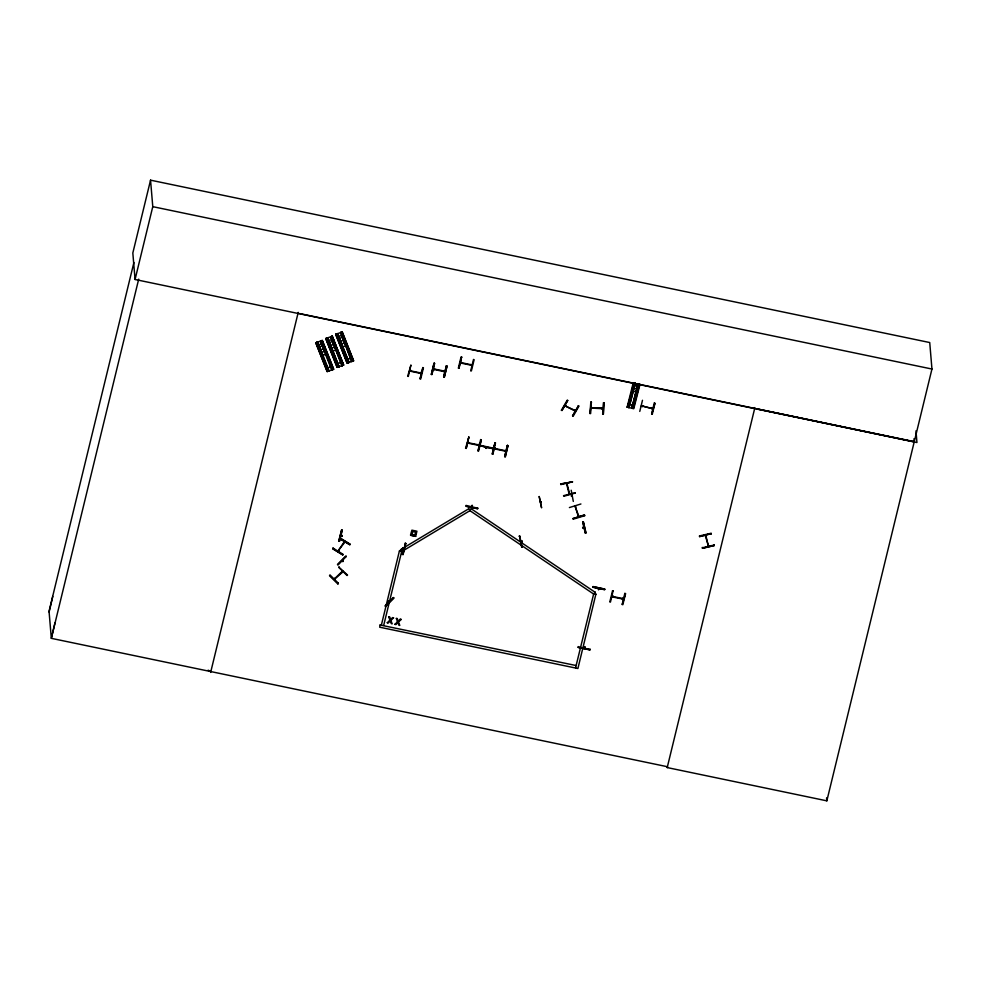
<?xml version="1.0" encoding="UTF-8"?>
<svg xmlns="http://www.w3.org/2000/svg" width="981" height="981" viewBox="0 0 981 981"><rect width="100%" height="100%" fill="white"/><g stroke="black" fill="none" stroke-linecap="round" stroke-linejoin="round"><path stroke-width="1.47" d="M472.376 505.423L471.677 506.846M472.094 506.932L472.45 505.742M486.453 448.378L486.637 447.397L486.392 448.366M584.725 646.577L584.038 648M584.75 647.104L584.799 646.908M598.9 588.122L598.802 589.544M598.937 588.759L598.655 589.63M343.117 561.206L341.952 560.887M389.506 601.745L388.218 600.899M388.329 601.316L389.126 601.954M590.01 413.492L591.371 402.124L590.623 413.553L589.961 413.516L590.807 402.124M592.144 407.679L591.151 408.071L603.07 408.746L601.758 408.28M601.978 407.789L601.966 408.807M603.315 414.252L603.597 402.835L602.665 414.24L603.327 414.276L604.149 402.872M540.359 501.965L541.009 501.843M540.47 501.892L541.058 502.346L540.997 501.573M572.021 495.687L571.531 496.227M477.6 508.734L465.865 506.208L477.612 508.685L477.735 507.937M477.722 508.219L466 505.411M589.949 649.888L578.214 647.374L589.961 649.851L590.084 649.091M578.214 647.411L578.349 646.565M337.942 551.187L338.997 550.611M344.343 542.334L344.564 541.61M344.883 542.088L338.028 550.966M578.986 516.729L575.038 506.147L575.835 506.858M578.324 646.92L590.059 649.434M49.111 612.058L52.802 596.411M55.01 622.69L51.319 638.337L667.521 766.75L667.313 767.596M754.904 407.556L667.203 767.571L826.836 800.839L931.95 369.04L929.73 342.541L150.547 180.161L132.827 252.988L135.059 279.487L914.231 441.867L913.973 438.728M133.907 262.491L49.05 611.286L51.319 638.337L138.701 279.144M135.059 279.487L152.778 206.66L150.547 180.161M210.633 672.426L298.224 312.387M410.929 365.226L407.655 376.287L408.304 376.422L410.843 365.239M410.769 370.389C411.321 372.694 410.316 369.359 409.825 371.223M420.273 373.393L420.395 372.388M422.75 367.519L423.424 367.875L420.714 379.009L420.064 378.874L422.848 367.703L420.126 378.691M431.321 374.448L434.019 363.313L431.321 374.448L431.922 374.595L434.522 363.252M433.97 363.338L434.62 363.473L431.824 374.374M433.222 369.224L434.485 369.555L434.375 368.562M595.933 593.983L577.907 668.502L379.696 627.202L380.187 624.701M399.451 550.77L381.401 624.958M444.013 370.573L443.731 371.505L444.982 371.676M446.367 365.705L443.67 377.047L444.332 377.182L447.029 366.048L444.307 377.158M446.49 365.901L443.657 376.827M401.732 551.248L383.681 625.437M461.585 357.121L458.9 368.231M461.695 357.17L461.033 357.035L458.335 368.169L458.985 368.304L461.597 356.949M461.671 362.541L460.347 363.031M472.045 365.386L470.892 365.177M470.745 370.757L473.516 359.438L474.105 359.757L471.395 370.892L470.721 370.536M466.22 448.403L468.844 437.207L466.22 448.403L465.57 448.268L468.832 437.06M467.863 442.198L467.679 443.118L479.157 445.46L479.133 444.552M468.562 443.375L468.906 442.86L467.79 442.639L479.353 445.031L478.188 445.386M478.311 444.381L478.213 445.325M478.078 450.843L481.34 439.868L478.63 450.99L477.98 450.855L480.665 439.513M492.303 454.019L495.013 442.897L492.254 454.044L492.903 454.178L495.515 442.823M492.818 454.105L494.951 442.909M494.35 448.366C495.908 447.643 495.209 450.193 495.589 448.415M504.872 451.15L506.061 450.868M505.289 456.741L507.962 445.595L505.313 456.766L504.663 456.631L507.349 445.276M504.761 456.619L507.471 445.484M641.182 406.257L642.334 406.6L642.555 405.864M652.929 408.709L651.678 408.537L651.997 407.986M651.96 407.593L651.862 408.55M652.672 408.721L641.549 405.803M651.727 414.068L654.989 403.093L652.279 414.215L651.629 414.08L654.315 402.725M613.125 590.758L610.44 602.101L609.79 601.966L612.549 590.82M611.801 596.828L623.499 599.183M623.242 599.183C621.942 599.612 622.101 597.355 623.597 598.79M622.261 604.37L625.559 593.554L622.849 604.688L622.199 604.554L624.885 593.198M705.952 536.239L705.633 535.172M708.417 546.233L708.086 544.725M338.788 541.193L341.572 530.071L342.222 530.218L339.438 541.328L338.788 541.193L341.621 530.059M341.817 536.313L340.934 535.528M340.787 535.969L342.087 536.251L341.94 535.307M403.829 548.698L402.48 548.906L402.799 548.354M402.382 554.449L405.766 543.437L403.044 554.596L402.369 554.228M405.325 543.351L403.019 554.559M480.518 446.048L480.665 445.423L492.413 447.949L492.254 448.575L480.518 445.766M485.902 448.378L486.184 447.262M471.714 506.736L471.971 505.338M592.867 587.202L593.015 586.577L604.762 589.103L604.603 589.728L592.867 587.202L604.639 589.544M598.251 589.544L598.471 588.146M584.063 647.889L584.308 646.884M584.468 647.975L584.75 647.019M640.029 384.294L633.787 408.636L627.129 407.152L633.26 382.774M627.435 407.127L634.18 382.982M627.815 407.299L634.033 382.958M634.903 383.068L628.269 407.397L634.4 383.019M628.331 407.409L634.535 383.068M628.576 407.373L634.842 382.97M635.173 383.203L629.017 407.569L635.32 383.228M638.889 384.037L632.671 408.378L631.838 408.206L637.969 383.829M631.776 408.194L638.104 383.878M632.524 408.354L638.741 384.012M639.244 384.123L632.978 408.464L639.109 384.086M633.346 408.439L639.551 384.037M333.013 548.085L343.166 554.375L342.798 554.915L332.706 548.747L333.062 547.999M342.798 554.903L332.743 548.686M522.113 541.61L521.046 541.782M522.333 541.573L522.235 540.838M584.038 527.766L582.824 528.121L582.616 527.386M480.531 445.914L492.278 448.44M604.737 589.127L593.002 586.613M343.068 571.629L342.185 572.463L341.842 571.531M329.984 575.062L329.518 575.724L337.844 583.891L338.31 583.229M522.199 541.573L521.169 541.757M583.891 527.839L582.861 527.496M561.402 410.266L567.214 400.199L567.754 400.506L561.99 410.561L561.414 410.242M567.68 400.407L561.892 410.316M564.97 405.361L565.779 406.269M575.369 411.051L574.192 410.463L575.565 410.708M340.064 538.091L350.156 544.259L349.788 544.786L339.696 538.63L340.064 538.103M338.016 551.089L344.319 541.745M342.909 571.776L334.313 579.513M399.475 551.101L401.756 551.58L469.936 510.66L471.285 508.526M468.66 508.465L469.936 510.66L593.763 594.106L595.111 591.96M569.238 494.338L566.454 483.277M567.177 484.246L566.393 483.363M569.654 494.081L568.857 493.198M708.417 545.988L705.229 535.27M707.681 544.823L708.294 545.203M340.051 538.091L350.119 544.271M349.837 544.663L339.745 538.508M519.538 536.043L521.684 547.251M409.702 370.671L421.462 373.111M410.867 371.37L410.855 370.524M421.315 373.553L409.617 371.051M434.485 369.555L434.473 368.697M505.914 451.309L494.203 448.808M346.158 556.46L337.881 564.664M346.232 556.558L345.753 556.129L337.476 564.492L337.955 564.921L346.158 556.301M393.479 597.49L385.214 606.074L385.705 606.503L393.982 598.128L393.504 597.711M393.553 597.711L385.202 605.853M389.604 616.914L390.573 619.759L392.596 617.54M387.274 622.604L388.243 623.021L390.303 620.765M397.231 618.508L398.2 621.353L400.223 619.134M394.902 624.198L395.87 624.615L397.93 622.359M390.328 620.985L391.296 623.658L392.179 623.842L390.929 620.495L393.54 617.736M397.955 622.579L398.924 625.253L399.807 625.437L398.556 622.089L401.168 619.33M387.287 622.825L389.948 620.029M394.926 624.419L397.575 621.623M339.218 566.895L338.739 567.337L347.066 575.516L347.544 575.074L338.862 567.202M342.725 570.893L334.018 579.219M334.423 579.526L334.975 578.067M337.844 583.891L338.335 583.45L330.008 575.283L338.212 583.536M315.772 342.798L322.32 340.468L333.724 369.273L327.176 371.603L315.796 342.798L327.2 371.603M327.617 371.296L316.655 342.479L327.924 371.345M316.9 342.394L317.758 342.075L329.076 370.941L328.279 371.21L317.01 342.357M332.62 369.678L331.737 369.996L320.333 341.18L321.216 340.861L332.534 369.727L321.216 340.861M321.817 340.566L332.915 369.579L321.927 340.517M322.283 340.481L333.638 369.322M325.729 338.543L332.277 336.213L343.657 365.055L337.133 367.36L325.766 338.543L337.17 367.36M326.599 338.249L338.004 367.066L326.17 338.224M338.371 366.919L338.985 366.71L338.237 366.968L326.832 338.151L327.715 337.832L339.046 366.698L327.715 337.832M341.829 365.705L330.72 336.618L342.553 365.447L341.719 365.741L342.577 365.423M331.173 336.606L342.504 365.472M331.419 336.532L342.823 365.349L331.823 336.213L343.595 365.079M332.277 336.213L343.289 365.091M335.735 334.325L342.246 331.995L353.65 360.812L347.115 363.142L335.71 334.325L347.139 363.142M336.569 334.03L347.973 362.835L336.152 334.08M348.353 362.7L337.243 333.614L349.101 362.418L348.206 362.737L337.243 333.614M337.697 333.614L348.966 362.48M351.811 361.486L340.701 332.387L352.559 361.204L351.664 361.523L340.701 332.387M341.155 332.387L352.473 361.253M341.388 332.314L352.853 361.106L341.805 332.069M342.222 332.007L353.577 360.849M420.273 372.866L421.217 372.559M460.629 362.099L460.445 363.007L471.922 365.361M641.525 405.864L652.806 408.685M612.095 596.338L623.45 598.717M612.88 597.012L612.892 596.068M403.559 549.09L402.578 548.882M415.674 536.362L416.925 531.212L411.91 530.169L410.512 535.099L415.674 536.362L410.659 535.319M401.756 551.58L400.518 549.703L468.697 508.796M316.152 342.577L327.679 371.345L316.655 342.479M317.255 342.185L328.66 370.99M320.713 340.959L332.167 369.751M330.671 336.716L342.185 365.484M539.231 496.582L541.549 507.52M582.873 527.557L583.695 527.373M575.197 411.027L564.884 405.766L575.455 410.647M337.305 336.961L342.958 334.913M327.323 341.18L332.976 339.144M317.366 345.422L323.019 343.387M338.077 338.911L343.73 336.875M328.108 343.129L333.748 341.094M318.138 347.384L323.791 345.337M339.23 341.829L344.883 339.794M329.26 346.06L334.913 344.012M319.303 350.303L324.956 348.267M340.272 344.429L345.925 342.394M330.29 348.647L335.943 346.612M320.333 352.902L325.986 350.855M341.425 347.348L347.078 345.312M331.455 351.578L337.108 349.53M321.486 355.821L327.139 353.785M346.379 359.904L352.032 357.857M336.409 364.123L342.062 362.087M326.452 368.365L332.105 366.33M569.397 507.569L580.924 503.976M584.701 515.712L573.162 519.17L572.965 518.557L584.48 514.902M560.642 483.976L572.524 481.867L560.642 484.001M560.789 484.602L572.524 481.867M566.491 483.388L567.153 484.136M575.344 493.051L563.732 496.276L563.572 495.663L575.295 492.707M711.262 533.566L699.563 536.582L711.274 533.713M702.506 548.256L714.242 545.522L702.494 548.256L702.322 547.423M582.702 522.027L583.364 521.88L585.951 532.99L585.289 533.124L582.689 521.806M519.047 536.178L519.709 536.043M332.142 336.275L343.546 365.091M326.857 338.151L338.727 366.71M347.556 362.896L336.201 334.067M573.309 501.414L571.2 490.218M342.467 560.715L343.08 561.255M342.835 561.672L341.952 560.997M627.067 407.127L627.963 407.323M628.208 407.385L629.103 407.569M582.873 521.966L585.399 533.075M583.339 521.867L585.927 532.965M468.575 443.314L468.673 442.37M590.795 402.149L591.445 401.965M604.161 402.897L603.474 402.639M591.187 407.679L602.935 407.961M460.653 362.48L472.02 364.969M444.712 371.738L433.455 369.334M578.459 516.889L578.079 515.785M152.778 206.66L931.95 369.04M299.512 313.54L754.696 408.403M914.218 441.646L756.179 408.709L916.953 442.529L915.972 430.855M446.38 365.925L447.029 366.06M433.443 368.868L444.847 371.186M507.361 445.497L508.023 445.632M494.424 448.44L505.828 450.757M612.5 590.832L613.15 590.979M595.957 594.314L593.677 593.848L575.602 667.705M388.709 616.73L389.629 617.135M392.608 617.76L393.553 617.956M396.336 618.324L397.256 618.729M400.236 619.354L401.18 619.551M380.223 625.032L576.117 665.535M405.815 543.474L405.153 543.118M402.639 548.453L403.706 548.673M341.008 535.614L342.185 535.859M340.91 535.994L341.964 536.227M633.076 385.153L638.938 386.44M632.389 387.875L638.251 389.15M631.617 390.916L637.478 392.204M628.269 404.013L634.131 405.288M564.958 405.864L565.927 406.024M208.144 670.17L210.841 671.58M471.309 508.857L595.136 592.291M388.623 600.973L389.408 601.672M601.88 408.721L601.733 407.998M578.398 516.693L574.964 505.656M705.817 535.368L708.392 546.11M396.349 618.545L397.587 621.844M388.721 616.951L389.96 620.25M584.701 515.724L584.504 515.123L572.99 518.618M711.299 533.848L711.151 533.235L699.416 535.969L699.563 536.582M714.242 545.522L714.07 544.688M566.895 483.302L569.703 494.203L569.311 492.744M519.623 536.006L522.284 547.153M714.119 545.044L702.384 547.778M539.182 496.533L541.561 507.741M826.578 797.86L826.836 800.839M642.481 400.285L639.771 411.407M642.334 405.594L642.481 406.526M622.261 598.251L622.199 598.913M612.99 596.203L613.051 597M578.336 405.631L578.937 406.146L573.174 416.214L572.561 415.686M571.334 495.54L571.445 496.202M495.356 448.133L495.515 449.077M470.806 364.442L470.745 365.104M468.906 442.652L468.832 443.314M402.492 548.146L402.418 548.808M342.124 529.998L339.438 541.328M342.161 535.589L342.087 536.251M638.423 383.779L632.144 408.182L638.484 383.878M411.995 532.168L412.621 534.964L415.588 534.338L414.951 531.543L411.995 532.168M578.422 405.84L572.585 415.907L578.496 405.901"/></g></svg>
